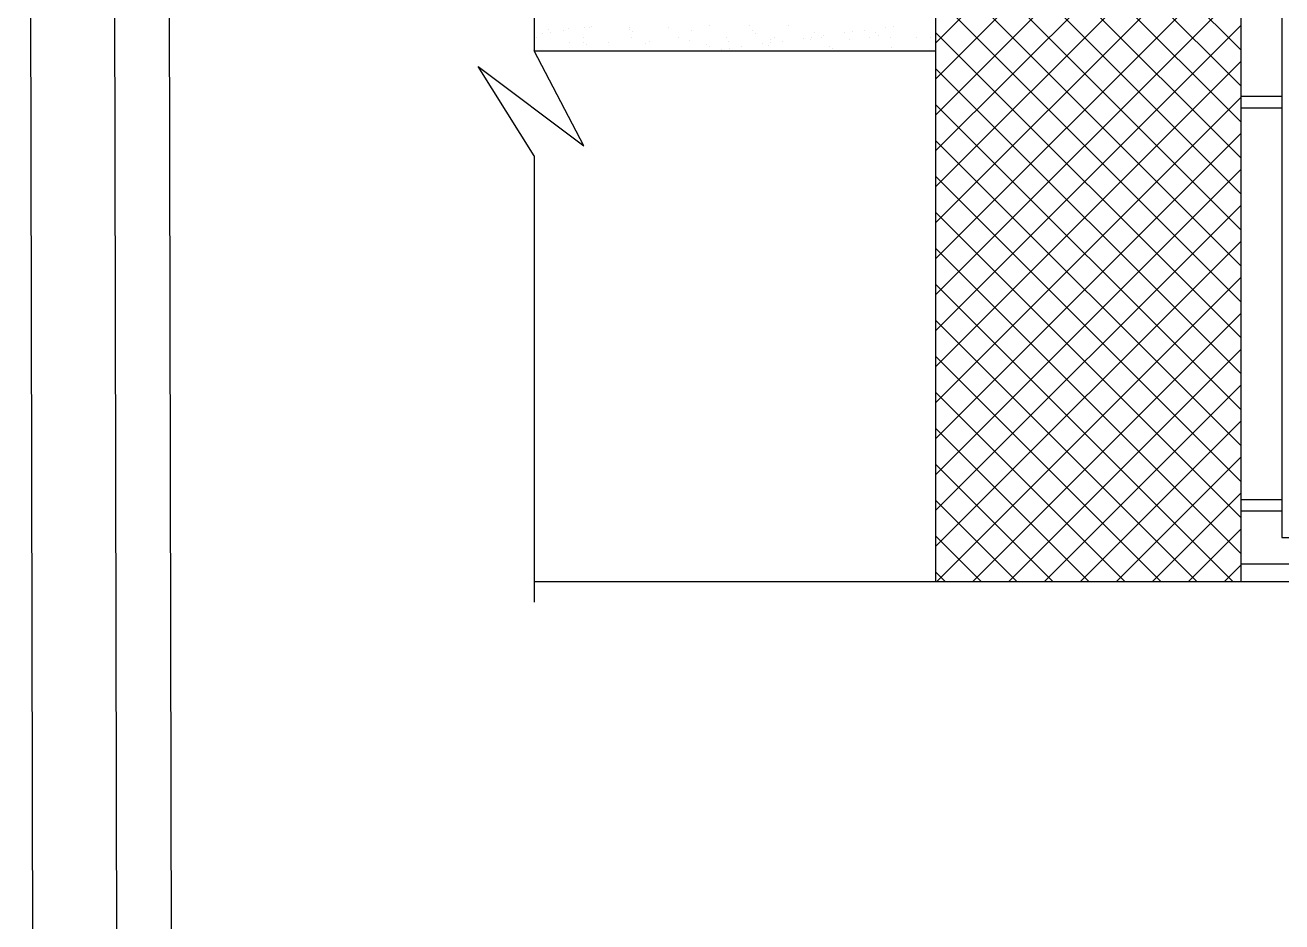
# Model space of a CAD drawing. Header units: metres. Extents: x 9178 to 9474, y -3543 to -3474.
# Drawn here: x 9351.716 to 9355.154, y -3491.804 to -3489.35 of the extents above; entities that cross this region are included whole.
import ezdxf

# ---------------------------------------------------------------- set-up
doc = ezdxf.new("R2010")
doc.units = ezdxf.units.M
doc.header["$MEASUREMENT"] = 0

msp = doc.modelspace()

# ---------------------------------------------------------------- linework, layer by layer
at = {"lineweight": 25, "ltscale": 72}
for p, q in [((9354.20684, -3488.05588), (9354.20684, -3490.8721)), ((9355.04215, -3488.05588), (9355.04215, -3490.8721)), ((9353.10854, -3488.12684), (9353.10854, -3489.41966)), ((9355.15441, -3488.49574), (9355.15441, -3490.75167)), ((9354.20684, -3489.39866), (9355.04215, -3488.56335)), ((9355.04215, -3489.41731), (9354.20684, -3488.58199)), ((9354.20684, -3489.4971), (9355.04215, -3488.66179)), ((9355.04215, -3489.51575), (9354.20684, -3488.68044)), ((9354.20684, -3489.59555), (9355.04215, -3488.76024)), ((9355.04215, -3489.61419), (9354.20684, -3488.77888)), ((9354.20684, -3489.69399), (9355.04215, -3488.85868)), ((9355.04215, -3489.71263), (9354.20684, -3488.87732)), ((9354.20684, -3489.79243), (9355.04215, -3488.95712)), ((9355.04215, -3489.81107), (9354.20684, -3488.97576)), ((9354.20684, -3489.89087), (9355.04215, -3489.05556)), ((9355.04215, -3489.90952), (9354.20684, -3489.07421)), ((9354.20684, -3489.98932), (9355.04215, -3489.15401)), ((9355.04215, -3490.00796), (9354.20684, -3489.17265)), ((9354.20684, -3490.08776), (9355.04215, -3489.25245)), ((9355.04215, -3490.1064), (9354.20684, -3489.27109)), ((9353.14657, -3489.36031), (9353.14657, -3489.36031)), ((9353.20229, -3489.35872), (9353.20229, -3489.35872)), ((9353.24492, -3489.35646), (9353.24492, -3489.35646)), ((9353.25938, -3489.35624), (9353.25938, -3489.35624)), ((9353.26666, -3489.3536), (9353.26666, -3489.3536)), ((9353.3687, -3489.35485), (9353.3687, -3489.35485)), ((9353.36942, -3489.36015), (9353.36942, -3489.36015)), ((9353.47554, -3489.35536), (9353.47554, -3489.35536)), ((9353.58835, -3489.3513), (9353.58835, -3489.3513)), ((9353.69767, -3489.3499), (9353.69767, -3489.3499)), ((9353.80451, -3489.35041), (9353.80451, -3489.35041)), ((9354.07039, -3489.35592), (9354.07039, -3489.35592)), ((9354.09213, -3489.35306), (9354.09213, -3489.35306)), ((9354.20684, -3490.1862), (9355.04215, -3489.35089)), ((9353.11457, -3489.38432), (9353.11457, -3489.38432)), ((9353.1325, -3489.37126), (9353.1325, -3489.37126)), ((9353.15424, -3489.3684), (9353.15424, -3489.3684)), ((9353.18819, -3489.36393), (9353.18819, -3489.36393)), ((9353.24464, -3489.38409), (9353.24464, -3489.38409)), ((9353.3747, -3489.38385), (9353.3747, -3489.38385)), ((9353.37711, -3489.36721), (9353.37711, -3489.36721)), ((9353.42518, -3489.39401), (9353.42518, -3489.39401)), ((9353.50476, -3489.38361), (9353.50476, -3489.38361)), ((9353.5345, -3489.39261), (9353.5345, -3489.39261)), ((9353.539, -3489.36385), (9353.539, -3489.36385)), ((9353.63483, -3489.38338), (9353.63483, -3489.38338)), ((9353.64134, -3489.39312), (9353.64134, -3489.39312)), ((9353.70612, -3489.36528), (9353.70612, -3489.36528)), ((9353.71382, -3489.37234), (9353.71382, -3489.37234)), ((9353.75415, -3489.38906), (9353.75415, -3489.38906)), ((9353.76489, -3489.38314), (9353.76489, -3489.38314)), ((9353.78882, -3489.39299), (9353.78882, -3489.39299)), ((9353.84554, -3489.38552), (9353.84554, -3489.38552)), ((9353.86347, -3489.38767), (9353.86347, -3489.38767)), ((9353.86728, -3489.38266), (9353.86728, -3489.38266)), ((9353.87571, -3489.36898), (9353.87571, -3489.36898)), ((9353.89496, -3489.3829), (9353.89496, -3489.3829)), ((9353.90124, -3489.37819), (9353.90124, -3489.37819)), ((9353.95797, -3489.37072), (9353.95797, -3489.37072)), ((9353.97031, -3489.38818), (9353.97031, -3489.38818)), ((9353.97971, -3489.36786), (9353.97971, -3489.36786)), ((9354.01366, -3489.36339), (9354.01366, -3489.36339)), ((9354.02502, -3489.38267), (9354.02502, -3489.38267)), ((9354.04283, -3489.37041), (9354.04283, -3489.37041)), ((9354.05053, -3489.37746), (9354.05053, -3489.37746)), ((9354.08312, -3489.38411), (9354.08312, -3489.38411)), ((9354.15508, -3489.38243), (9354.15508, -3489.38243)), ((9354.19244, -3489.38272), (9354.19244, -3489.38272)), ((9355.04215, -3490.20484), (9354.20684, -3489.36953)), ((9353.24478, -3489.67969), (9353.10854, -3489.41966)), ((9353.10854, -3489.41966), (9354.20684, -3489.41966)), ((9353.20553, -3489.39756), (9353.20553, -3489.39756)), ((9353.24386, -3489.39681), (9353.24386, -3489.39681)), ((9353.25156, -3489.40386), (9353.25156, -3489.40386)), ((9353.31237, -3489.39807), (9353.31237, -3489.39807)), ((9353.41345, -3489.4005), (9353.41345, -3489.4005)), ((9353.58057, -3489.40194), (9353.58057, -3489.40194)), ((9353.58827, -3489.40899), (9353.58827, -3489.40899)), ((9353.6207, -3489.41512), (9353.6207, -3489.41512)), ((9353.64244, -3489.41226), (9353.64244, -3489.41226)), ((9353.67639, -3489.40779), (9353.67639, -3489.40779)), ((9353.73312, -3489.40032), (9353.73312, -3489.40032)), ((9353.75016, -3489.40563), (9353.75016, -3489.40563)), ((9353.75486, -3489.39746), (9353.75486, -3489.39746)), ((9353.91728, -3489.40707), (9353.91728, -3489.40707)), ((9353.92498, -3489.41412), (9353.92498, -3489.41412)), ((9354.08687, -3489.41076), (9354.08687, -3489.41076)), ((9353.10854, -3489.70748), (9352.95561, -3489.463)), ((9352.95561, -3489.463), (9353.24478, -3489.67969)), ((9354.20684, -3490.28464), (9355.04215, -3489.44933)), ((9355.04215, -3490.30329), (9354.20684, -3489.46798)), ((9354.20684, -3490.38309), (9355.04215, -3489.54777)), ((9355.04215, -3490.40173), (9354.20684, -3489.56642)), ((9355.04215, -3489.54432), (9355.15441, -3489.54432)), ((9355.04215, -3489.57584), (9355.15441, -3489.57584)), ((9354.20684, -3490.48153), (9355.04215, -3489.64622)), ((9355.04215, -3490.50017), (9354.20684, -3489.66486)), ((9353.10854, -3489.70748), (9353.10854, -3490.9291)), ((9354.20684, -3490.57997), (9355.04215, -3489.74466)), ((9355.04215, -3490.59861), (9354.20684, -3489.7633)), ((9354.20684, -3490.67841), (9355.04215, -3489.8431)), ((9355.04215, -3490.69706), (9354.20684, -3489.86175)), ((9354.20684, -3490.77685), (9355.04215, -3489.94154)), ((9355.04215, -3490.7955), (9354.20684, -3489.96019)), ((9354.21004, -3490.8721), (9355.04215, -3490.03999)), ((9355.02032, -3490.8721), (9354.20684, -3490.05863)), ((9354.30848, -3490.8721), (9355.04215, -3490.13843)), ((9354.92188, -3490.8721), (9354.20684, -3490.15707)), ((9354.82343, -3490.8721), (9354.20684, -3490.25551)), ((9354.40692, -3490.8721), (9355.04215, -3490.23687)), ((9354.72499, -3490.8721), (9354.20684, -3490.35396)), ((9354.50536, -3490.8721), (9355.04215, -3490.33531)), ((9354.62655, -3490.8721), (9354.20684, -3490.4524)), ((9354.60381, -3490.8721), (9355.04215, -3490.43376)), ((9354.52811, -3490.8721), (9354.20684, -3490.55084)), ((9354.70225, -3490.8721), (9355.04215, -3490.5322)), ((9354.80069, -3490.8721), (9355.04215, -3490.63064)), ((9354.42966, -3490.8721), (9354.20684, -3490.64928)), ((9355.04215, -3490.64769), (9355.15441, -3490.64769)), ((9355.04215, -3490.67921), (9355.15441, -3490.67921)), ((9354.89913, -3490.8721), (9355.04215, -3490.72908)), ((9354.33122, -3490.8721), (9354.20684, -3490.74773)), ((9355.15441, -3490.75167), (9360.89842, -3490.75167)), ((9354.99757, -3490.8721), (9355.04215, -3490.82752)), ((9355.04215, -3490.82368), (9361.01067, -3490.82368)), ((9353.10854, -3490.8721), (9362.94428, -3490.8721)), ((9354.23278, -3490.8721), (9354.20684, -3490.84617))]:
    msp.add_line(p, q, dxfattribs=at)
at = {"color": 4}
for points in [[(9351.71566, -3481.98687), (9428.47711, -3481.98687), (9428.60143, -3540.2209), (9351.83999, -3540.2209)], [(9351.94566, -3482.21687), (9428.24711, -3482.21687), (9428.37143, -3539.9909), (9352.06999, -3539.9909)], [(9352.09566, -3482.36687), (9428.09711, -3482.36687), (9428.22143, -3539.8409), (9352.21999, -3539.8409)]]:
    msp.add_lwpolyline(points, close=True, dxfattribs=at)

doc.saveas('drawing.dxf')
